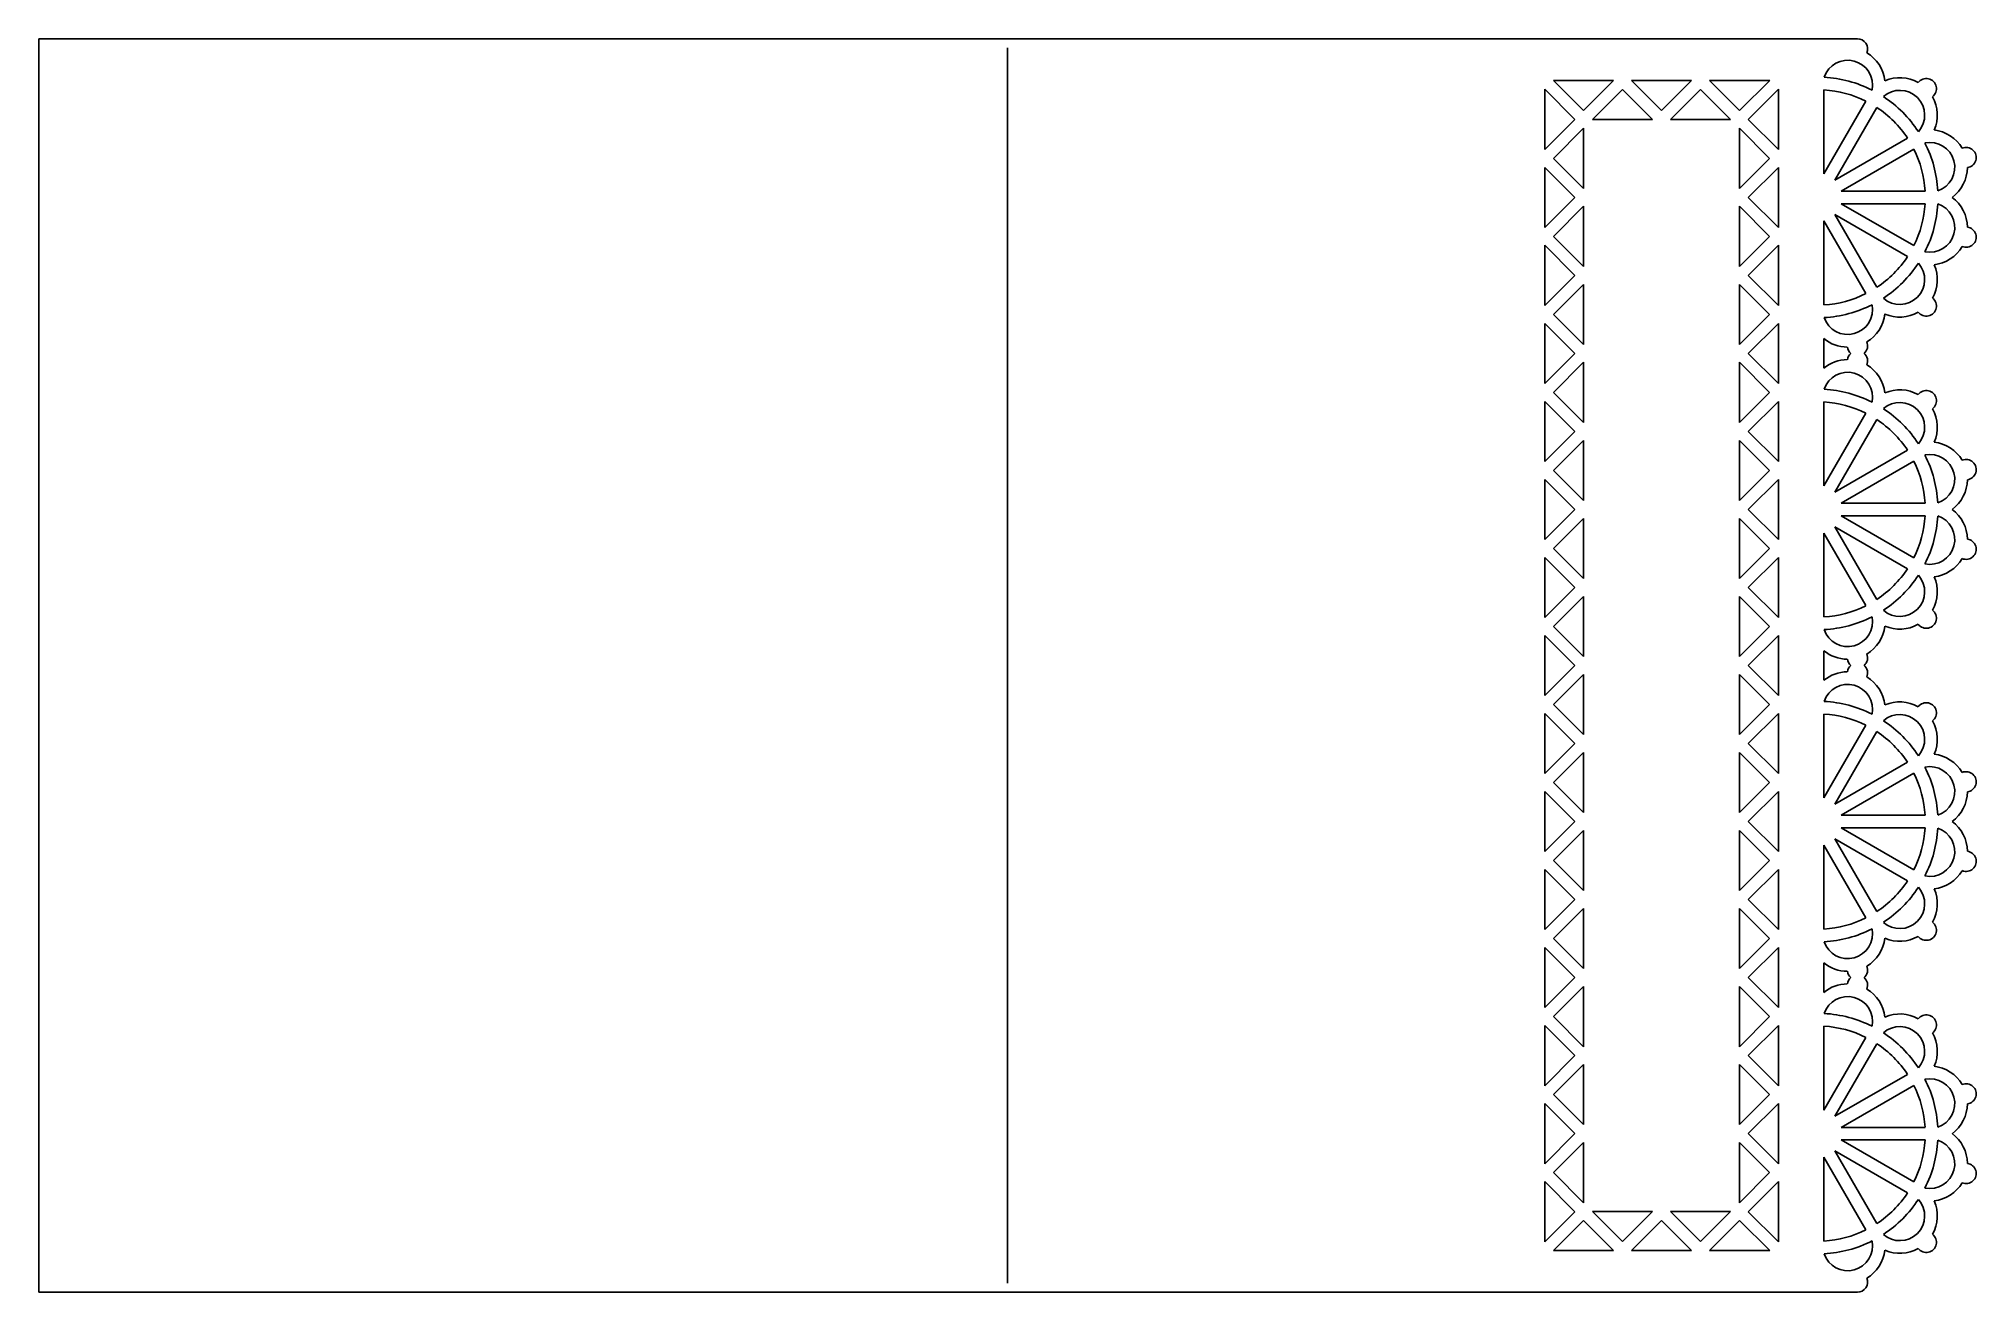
# Model space of a CAD drawing. Extents: x 25 to 241, y 33 to 173.
import ezdxf

# ---------------------------------------------------------------- set-up
doc = ezdxf.new("R2010")
doc.units = 0
doc.layers.get('0').update_dxf_attribs({"linetype": 'CONTINUOUS'})

msp = doc.modelspace()

# ---------------------------------------------------------------- linework, layer by layer
for p, q in [((227.94, 172.96), (25.28, 172.96)), ((25.28, 172.96), (25.28, 33.26)), ((133.23, 34.26), (133.23, 171.96)), ((193.09, 160.63), (193.09, 167.33)), ((193.09, 167.33), (196.44, 163.98)), ((194.07, 168.31), (197.41, 164.96)), ((194.07, 168.31), (200.76, 168.31)), ((200.76, 168.31), (197.41, 164.96)), ((201.76, 167.31), (198.41, 163.96)), ((201.76, 167.31), (205.11, 163.96)), ((209.46, 168.31), (202.76, 168.31)), ((202.76, 168.31), (206.11, 164.96)), ((209.46, 168.31), (206.11, 164.96)), ((210.46, 167.31), (207.11, 163.96)), ((210.46, 167.31), (213.81, 163.96)), ((211.46, 168.31), (214.81, 164.96)), ((211.46, 168.31), (218.16, 168.31)), ((218.16, 168.31), (214.81, 164.96)), ((219.13, 167.33), (215.78, 163.98)), ((219.13, 160.63), (219.13, 167.33)), ((224.21, 157.92), (224.21, 167.26)), ((224.21, 157.92), (228.88, 166.01)), ((225.43, 157.21), (230.1, 165.31)), ((193.09, 160.63), (196.44, 163.98)), ((194.08, 159.63), (197.43, 162.98)), ((197.43, 156.28), (197.43, 162.98)), ((205.11, 163.96), (198.41, 163.96)), ((207.11, 163.96), (213.81, 163.96)), ((214.79, 156.28), (214.79, 162.98)), ((218.14, 159.63), (214.79, 162.98)), ((219.13, 160.63), (215.78, 163.98)), ((225.43, 157.21), (233.52, 161.89)), ((226.14, 155.99), (234.23, 160.66)), ((193.09, 151.94), (193.09, 158.63)), ((193.09, 158.63), (196.44, 155.28)), ((194.08, 159.63), (197.43, 156.28)), ((218.14, 159.63), (214.79, 156.28)), ((219.13, 158.63), (215.78, 155.28)), ((219.13, 151.94), (219.13, 158.63)), ((226.14, 155.99), (235.48, 155.99)), ((193.09, 151.94), (196.44, 155.28)), ((194.08, 150.94), (197.43, 154.29)), ((197.43, 147.59), (197.43, 154.29)), ((214.79, 147.59), (214.79, 154.29)), ((218.14, 150.94), (214.79, 154.29)), ((219.13, 151.94), (215.78, 155.28)), ((225.43, 153.36), (233.52, 148.68)), ((225.43, 153.36), (230.1, 145.26)), ((226.14, 154.58), (235.48, 154.58)), ((226.14, 154.58), (234.23, 149.91)), ((224.21, 152.65), (224.21, 143.31)), ((224.21, 152.65), (228.88, 144.56)), ((193.09, 143.24), (193.09, 149.94)), ((193.09, 149.94), (196.44, 146.59)), ((194.08, 150.94), (197.43, 147.59)), ((218.14, 150.94), (214.79, 147.59)), ((219.13, 149.94), (215.78, 146.59)), ((219.13, 143.24), (219.13, 149.94)), ((193.09, 143.24), (196.44, 146.59)), ((194.08, 142.24), (197.43, 145.59)), ((197.43, 138.89), (197.43, 145.59)), ((214.79, 138.89), (214.79, 145.59)), ((218.14, 142.24), (214.79, 145.59)), ((219.13, 143.24), (215.78, 146.59)), ((193.09, 141.24), (196.44, 137.89)), ((193.09, 134.54), (193.09, 141.24)), ((194.08, 142.24), (197.43, 138.89)), ((218.14, 142.24), (214.79, 138.89)), ((219.13, 141.24), (215.78, 137.89)), ((219.13, 134.54), (219.13, 141.24)), ((224.21, 136.25), (224.21, 139.54)), ((193.09, 134.54), (196.44, 137.89)), ((194.08, 133.55), (197.43, 136.9)), ((197.43, 130.2), (197.43, 136.9)), ((214.79, 130.2), (214.79, 136.9)), ((218.14, 133.55), (214.79, 136.9)), ((219.13, 134.54), (215.78, 137.89)), ((193.09, 132.55), (196.44, 129.2)), ((193.09, 125.85), (193.09, 132.55)), ((194.08, 133.55), (197.43, 130.2)), ((218.14, 133.55), (214.79, 130.2)), ((219.13, 132.55), (215.78, 129.2)), ((219.13, 125.85), (219.13, 132.55)), ((224.21, 123.14), (224.21, 132.48)), ((224.21, 123.14), (228.88, 131.23)), ((225.43, 122.43), (230.1, 130.52)), ((193.09, 125.85), (196.44, 129.2)), ((194.08, 124.85), (197.43, 128.2)), ((197.43, 121.5), (197.43, 128.2)), ((214.79, 121.5), (214.79, 128.2)), ((218.14, 124.85), (214.79, 128.2)), ((219.13, 125.85), (215.78, 129.2)), ((225.43, 122.43), (233.52, 127.1)), ((226.14, 121.21), (234.23, 125.88)), ((193.09, 117.15), (193.09, 123.85)), ((193.09, 123.85), (196.44, 120.5)), ((194.08, 124.85), (197.43, 121.5)), ((218.14, 124.85), (214.79, 121.5)), ((219.13, 123.85), (215.78, 120.5)), ((219.13, 117.15), (219.13, 123.85)), ((226.14, 121.21), (235.48, 121.21)), ((193.09, 117.15), (196.44, 120.5)), ((194.08, 116.15), (197.43, 119.5)), ((197.43, 112.81), (197.43, 119.5)), ((218.14, 116.15), (214.79, 119.5)), ((214.79, 112.81), (214.79, 119.5)), ((219.13, 117.15), (215.78, 120.5)), ((226.14, 119.8), (235.48, 119.8)), ((226.14, 119.8), (234.23, 115.12)), ((224.21, 117.87), (224.21, 108.52)), ((224.21, 117.87), (228.88, 109.78)), ((225.43, 118.57), (233.52, 113.9)), ((225.43, 118.57), (230.1, 110.48)), ((193.09, 108.46), (193.09, 115.16)), ((193.09, 115.16), (196.44, 111.81)), ((194.08, 116.15), (197.43, 112.81)), ((218.14, 116.15), (214.79, 112.81)), ((219.13, 115.16), (215.78, 111.81)), ((219.13, 108.46), (219.13, 115.16)), ((193.09, 108.46), (196.44, 111.81)), ((194.08, 107.46), (197.43, 110.81)), ((197.43, 104.11), (197.43, 110.81)), ((218.14, 107.46), (214.79, 110.81)), ((214.79, 104.11), (214.79, 110.81)), ((219.13, 108.46), (215.78, 111.81)), ((193.09, 99.76), (193.09, 106.46)), ((193.09, 106.46), (196.44, 103.11)), ((194.08, 107.46), (197.43, 104.11)), ((218.14, 107.46), (214.79, 104.11)), ((219.13, 106.46), (215.78, 103.11)), ((219.13, 99.76), (219.13, 106.46)), ((224.21, 101.46), (224.21, 104.76)), ((193.09, 99.76), (196.44, 103.11)), ((194.08, 98.76), (197.43, 102.11)), ((197.43, 95.41), (197.43, 102.11)), ((214.79, 95.41), (214.79, 102.11)), ((218.14, 98.76), (214.79, 102.11)), ((219.13, 99.76), (215.78, 103.11)), ((193.09, 97.77), (196.44, 94.42)), ((193.09, 91.07), (193.09, 97.77)), ((194.08, 98.76), (197.43, 95.41)), ((218.14, 98.76), (214.79, 95.41)), ((219.13, 97.77), (215.78, 94.42)), ((219.13, 91.07), (219.13, 97.77)), ((224.21, 88.35), (224.21, 97.7)), ((224.21, 88.35), (228.88, 96.45)), ((225.43, 87.65), (230.1, 95.74)), ((193.09, 91.07), (196.44, 94.42)), ((194.08, 90.07), (197.43, 93.42)), ((197.43, 86.72), (197.43, 93.42)), ((214.79, 86.72), (214.79, 93.42)), ((218.14, 90.07), (214.79, 93.42)), ((219.13, 91.07), (215.78, 94.42)), ((225.43, 87.65), (233.52, 92.32)), ((226.14, 86.43), (234.23, 91.1)), ((193.09, 89.07), (196.44, 85.72)), ((193.09, 82.37), (193.09, 89.07)), ((194.08, 90.07), (197.43, 86.72)), ((218.14, 90.07), (214.79, 86.72)), ((219.13, 89.07), (215.78, 85.72)), ((219.13, 82.37), (219.13, 89.07)), ((226.14, 86.43), (235.48, 86.43)), ((193.09, 82.37), (196.44, 85.72)), ((194.08, 81.37), (197.43, 84.72)), ((197.43, 78.02), (197.43, 84.72)), ((214.79, 78.02), (214.79, 84.72)), ((218.14, 81.37), (214.79, 84.72)), ((219.13, 82.37), (215.78, 85.72)), ((226.14, 85.01), (234.23, 80.34)), ((226.14, 85.01), (235.48, 85.01)), ((224.21, 83.09), (224.21, 73.74)), ((224.21, 83.09), (228.88, 74.99)), ((225.43, 83.79), (233.52, 79.12)), ((225.43, 83.79), (230.1, 75.7)), ((193.09, 73.68), (193.09, 80.37)), ((193.09, 80.37), (196.44, 77.02)), ((194.08, 81.37), (197.43, 78.02)), ((218.14, 81.37), (214.79, 78.02)), ((219.13, 80.37), (215.78, 77.02)), ((219.13, 73.68), (219.13, 80.37)), ((193.09, 73.68), (196.44, 77.02)), ((194.08, 72.68), (197.43, 76.03)), ((197.43, 69.33), (197.43, 76.03)), ((218.14, 72.68), (214.79, 76.03)), ((214.79, 69.33), (214.79, 76.03)), ((219.13, 73.68), (215.78, 77.02)), ((193.09, 64.98), (193.09, 71.68)), ((193.09, 71.68), (196.44, 68.33)), ((194.08, 72.68), (197.43, 69.33)), ((218.14, 72.68), (214.79, 69.33)), ((219.13, 71.68), (215.78, 68.33)), ((219.13, 64.98), (219.13, 71.68)), ((224.21, 66.68), (224.21, 69.98)), ((193.09, 64.98), (196.44, 68.33)), ((194.08, 63.98), (197.43, 67.33)), ((197.43, 60.63), (197.43, 67.33)), ((218.14, 63.98), (214.79, 67.33)), ((214.79, 60.63), (214.79, 67.33)), ((219.13, 64.98), (215.78, 68.33)), ((193.09, 56.28), (193.09, 62.98)), ((193.09, 62.98), (196.44, 59.63)), ((194.08, 63.98), (197.43, 60.63)), ((218.14, 63.98), (214.79, 60.63)), ((219.13, 62.98), (215.78, 59.63)), ((219.13, 56.28), (219.13, 62.98)), ((224.21, 53.57), (224.21, 62.92)), ((224.21, 53.57), (228.88, 61.66)), ((225.43, 52.87), (230.1, 60.96)), ((193.09, 56.28), (196.44, 59.63)), ((194.08, 55.29), (197.43, 58.64)), ((197.43, 51.94), (197.43, 58.64)), ((218.14, 55.29), (214.79, 58.64)), ((214.79, 51.94), (214.79, 58.64)), ((219.13, 56.28), (215.78, 59.63)), ((225.43, 52.87), (233.52, 57.54)), ((226.14, 51.64), (234.23, 56.32)), ((193.09, 54.29), (196.44, 50.94)), ((193.09, 47.59), (193.09, 54.29)), ((194.08, 55.29), (197.43, 51.94)), ((218.14, 55.29), (214.79, 51.94)), ((219.13, 54.29), (215.78, 50.94)), ((219.13, 47.59), (219.13, 54.29)), ((193.09, 47.59), (196.44, 50.94)), ((194.08, 46.59), (197.43, 49.94)), ((197.43, 43.24), (197.43, 49.94)), ((214.79, 43.24), (214.79, 49.94)), ((218.14, 46.59), (214.79, 49.94)), ((219.13, 47.59), (215.78, 50.94)), ((226.14, 51.64), (235.48, 51.64)), ((226.14, 50.23), (235.48, 50.23)), ((226.14, 50.23), (234.23, 45.56)), ((224.21, 48.3), (228.88, 40.21)), ((224.21, 48.3), (224.21, 38.96)), ((225.43, 49.01), (233.52, 44.34)), ((225.43, 49.01), (230.1, 40.92)), ((193.09, 45.59), (196.44, 42.24)), ((193.09, 38.89), (193.09, 45.59)), ((194.08, 46.59), (197.43, 43.24)), ((218.14, 46.59), (214.79, 43.24)), ((219.13, 45.59), (215.78, 42.24)), ((219.13, 38.89), (219.13, 45.59)), ((193.09, 38.89), (196.44, 42.24)), ((194.07, 37.91), (197.41, 41.26)), ((200.76, 37.91), (197.41, 41.26)), ((205.11, 42.26), (198.41, 42.26)), ((201.76, 38.91), (198.41, 42.26)), ((201.76, 38.91), (205.11, 42.26)), ((202.76, 37.91), (206.11, 41.26)), ((209.46, 37.91), (206.11, 41.26)), ((210.46, 38.91), (207.11, 42.26)), ((207.11, 42.26), (213.81, 42.26)), ((210.46, 38.91), (213.81, 42.26)), ((211.46, 37.91), (214.81, 41.26)), ((218.16, 37.91), (214.81, 41.26)), ((219.13, 38.89), (215.78, 42.24)), ((200.76, 37.91), (194.07, 37.91)), ((202.76, 37.91), (209.46, 37.91)), ((211.46, 37.91), (218.16, 37.91)), ((25.28, 33.26), (227.94, 33.26))]:
    msp.add_line(p, q)
for centre, radius, start, end in [((227.94, 171.83), 1.13, 337.2303, 90), ((226.85, 167.8), 2.77, 348.5226, 161.4774), ((226.85, 167.8), 4.18, 6.6117, 59.4607), ((223.5, 155.28), 13.41, 63.1238, 86.8762), ((232.66, 164.44), 4.18, 60.5393, 113.3883), ((235.61, 167.4), 1.13, 307.2303, 142.7697), ((223.5, 155.28), 12, 63.3723, 86.6277), ((232.66, 164.44), 2.77, 318.5226, 131.4774), ((223.5, 155.28), 13.41, 33.1238, 56.8762), ((232.66, 164.44), 4.18, 336.6117, 29.4607), ((223.5, 155.28), 12, 33.3723, 56.6277), ((236.01, 158.64), 4.18, 30.5393, 83.3883), ((223.5, 155.28), 12, 3.3723, 26.6277), ((236.01, 158.64), 2.77, 288.5226, 101.4774), ((223.5, 155.28), 13.41, 3.1238, 26.8762), ((240.05, 159.72), 1.13, 277.2303, 112.7697), ((236.01, 158.64), 4.18, 306.6117, 359.4607), ((223.5, 155.28), 12, 333.3723, 356.6277), ((223.5, 155.28), 13.41, 333.1238, 356.8762), ((236.01, 151.93), 2.77, 258.5226, 71.4774), ((236.01, 151.93), 4.18, 0.5393, 53.3883), ((240.05, 150.85), 1.13, 247.2303, 82.7697), ((236.01, 151.93), 4.18, 276.6117, 329.4607), ((223.5, 155.28), 12, 303.3723, 326.6277), ((232.66, 146.12), 2.77, 228.5226, 41.4774), ((223.5, 155.28), 13.41, 303.1238, 326.8762), ((232.66, 146.12), 4.18, 330.5393, 23.3883), ((223.5, 155.28), 12, 273.3723, 296.6277), ((226.85, 142.77), 2.77, 198.5226, 11.4774), ((223.5, 155.28), 13.41, 273.1238, 296.8762), ((235.61, 143.17), 1.13, 217.2303, 52.7697), ((226.85, 142.77), 4.18, 300.5393, 353.3883), ((232.66, 146.12), 4.18, 246.6117, 299.4607), ((226.85, 142.77), 4.18, 230.6759, 269.4607), ((227.94, 138.74), 1.13, 187.2303, 228.3456), ((227.94, 138.74), 1.13, 311.6544, 22.7697), ((226.85, 133.02), 4.18, 90.5393, 129.3241), ((227.94, 137.05), 1.13, 131.6544, 172.7697), ((227.94, 137.05), 1.13, 337.2303, 48.3456), ((226.85, 133.02), 4.18, 6.6117, 59.4607), ((226.85, 133.02), 2.77, 348.5226, 161.4774), ((223.5, 120.5), 13.41, 63.1238, 86.8762), ((223.5, 120.5), 12, 63.3723, 86.6277), ((232.66, 129.66), 2.77, 318.5226, 131.4774), ((223.5, 120.5), 13.41, 33.1238, 56.8762), ((232.66, 129.66), 4.18, 60.5393, 113.3883), ((235.61, 132.62), 1.13, 307.2303, 142.7697), ((232.66, 129.66), 4.18, 336.6117, 29.4607), ((223.5, 120.5), 12, 33.3723, 56.6277), ((236.01, 123.86), 4.18, 30.5393, 83.3883), ((223.5, 120.5), 12, 3.3723, 26.6277), ((236.01, 123.86), 2.77, 288.5226, 101.4774), ((223.5, 120.5), 13.41, 3.1238, 26.8762), ((240.05, 124.94), 1.13, 277.2303, 112.7697), ((236.01, 123.86), 4.18, 306.6117, 359.4607), ((223.5, 120.5), 12, 333.3723, 356.6277), ((223.5, 120.5), 13.41, 333.1238, 356.8762), ((236.01, 117.15), 2.77, 258.5226, 71.4774), ((236.01, 117.15), 4.18, 0.5393, 53.3883), ((240.05, 116.07), 1.13, 247.2303, 82.7697), ((236.01, 117.15), 4.18, 276.6117, 329.4607), ((223.5, 120.5), 12, 303.3723, 326.6277), ((223.5, 120.5), 13.41, 303.1238, 326.8762), ((232.66, 111.34), 2.77, 228.5226, 41.4774), ((232.66, 111.34), 4.18, 330.5393, 23.3883), ((223.5, 120.5), 12, 273.3723, 296.6277), ((226.85, 107.99), 2.77, 198.5226, 11.4774), ((223.5, 120.5), 13.41, 273.1238, 296.8762), ((235.61, 108.39), 1.13, 217.2303, 52.7697), ((226.85, 107.99), 4.18, 300.5393, 353.3883), ((232.66, 111.34), 4.18, 246.6117, 299.4607), ((226.85, 107.99), 4.18, 230.6759, 269.4607), ((227.94, 103.96), 1.13, 187.2303, 228.3456), ((227.94, 103.96), 1.13, 311.6544, 22.7697), ((226.85, 98.23), 4.18, 90.5393, 129.3241), ((227.94, 102.27), 1.13, 131.6544, 172.7697), ((227.94, 102.27), 1.13, 337.2303, 48.3456), ((226.85, 98.23), 4.18, 6.6117, 59.4607), ((226.85, 98.23), 2.77, 348.5226, 161.4774), ((223.5, 85.72), 12, 63.3723, 86.6277), ((223.5, 85.72), 13.41, 63.1238, 86.8762), ((232.66, 94.88), 2.77, 318.5226, 131.4774), ((232.66, 94.88), 4.18, 60.5393, 113.3883), ((235.61, 97.83), 1.13, 307.2303, 142.7697), ((223.5, 85.72), 12, 33.3723, 56.6277), ((223.5, 85.72), 13.41, 33.1238, 56.8762), ((232.66, 94.88), 4.18, 336.6117, 29.4607), ((236.01, 89.07), 4.18, 30.5393, 83.3883), ((223.5, 85.72), 12, 3.3723, 26.6277), ((236.01, 89.07), 2.77, 288.5226, 101.4774), ((223.5, 85.72), 13.41, 3.1238, 26.8762), ((240.05, 90.15), 1.13, 277.2303, 112.7697), ((236.01, 89.07), 4.18, 306.6117, 359.4607), ((223.5, 85.72), 12, 333.3723, 356.6277), ((236.01, 82.37), 2.77, 258.5226, 71.4774), ((223.5, 85.72), 13.41, 333.1238, 356.8762), ((236.01, 82.37), 4.18, 0.5393, 53.3883), ((240.05, 81.29), 1.13, 247.2303, 82.7697), ((236.01, 82.37), 4.18, 276.6117, 329.4607), ((223.5, 85.72), 12, 303.3723, 326.6277), ((232.66, 76.56), 2.77, 228.5226, 41.4774), ((223.5, 85.72), 13.41, 303.1238, 326.8762), ((232.66, 76.56), 4.18, 330.5393, 23.3883), ((223.5, 85.72), 12, 273.3723, 296.6277), ((223.5, 85.72), 13.41, 273.1238, 296.8762), ((226.85, 73.21), 2.77, 198.5226, 11.4774), ((235.61, 73.61), 1.13, 217.2303, 52.7697), ((226.85, 73.21), 4.18, 300.5393, 353.3883), ((232.66, 76.56), 4.18, 246.6117, 299.4607), ((226.85, 73.21), 4.18, 230.6759, 269.4607), ((227.94, 69.17), 1.13, 311.6544, 22.7697), ((226.85, 63.45), 4.18, 90.5393, 129.3241), ((227.94, 69.17), 1.13, 187.2303, 228.3456), ((227.94, 67.49), 1.13, 131.6544, 172.7697), ((227.94, 67.49), 1.13, 337.2303, 48.3456), ((226.85, 63.45), 4.18, 6.6117, 59.4607), ((226.85, 63.45), 2.77, 348.5226, 161.4774), ((223.5, 50.94), 12, 63.3723, 86.6277), ((223.5, 50.94), 13.41, 63.1238, 86.8762), ((232.66, 60.1), 2.77, 318.5226, 131.4774), ((232.66, 60.1), 4.18, 60.5393, 113.3883), ((235.61, 63.05), 1.13, 307.2303, 142.7697), ((223.5, 50.94), 12, 33.3723, 56.6277), ((223.5, 50.94), 13.41, 33.1238, 56.8762), ((232.66, 60.1), 4.18, 336.6117, 29.4607), ((236.01, 54.29), 4.18, 30.5393, 83.3883), ((223.5, 50.94), 12, 3.3723, 26.6277), ((236.01, 54.29), 2.77, 288.5226, 101.4774), ((223.5, 50.94), 13.41, 3.1238, 26.8762), ((240.05, 55.37), 1.13, 277.2303, 112.7697), ((236.01, 54.29), 4.18, 306.6117, 359.4607), ((223.5, 50.94), 12, 333.3723, 356.6277), ((223.5, 50.94), 13.41, 333.1238, 356.8762), ((236.01, 47.59), 2.77, 258.5226, 71.4774), ((236.01, 47.59), 4.18, 0.5393, 53.3883), ((240.05, 46.5), 1.13, 247.2303, 82.7697), ((236.01, 47.59), 4.18, 276.6117, 329.4607), ((223.5, 50.94), 12, 303.3723, 326.6277), ((223.5, 50.94), 13.41, 303.1238, 326.8762), ((232.66, 41.78), 2.77, 228.5226, 41.4774), ((232.66, 41.78), 4.18, 330.5393, 23.3883), ((223.5, 50.94), 12, 273.3723, 296.6277), ((226.85, 38.43), 2.77, 198.5226, 11.4774), ((223.5, 50.94), 13.41, 273.1238, 296.8762), ((235.61, 38.82), 1.13, 217.2303, 52.7697), ((226.85, 38.43), 4.18, 300.5393, 353.3883), ((232.66, 41.78), 4.18, 246.6117, 299.4607), ((227.94, 34.39), 1.13, 270.2481, 22.7697)]:
    msp.add_arc(centre, radius, start, end)

doc.saveas('drawing.dxf')
